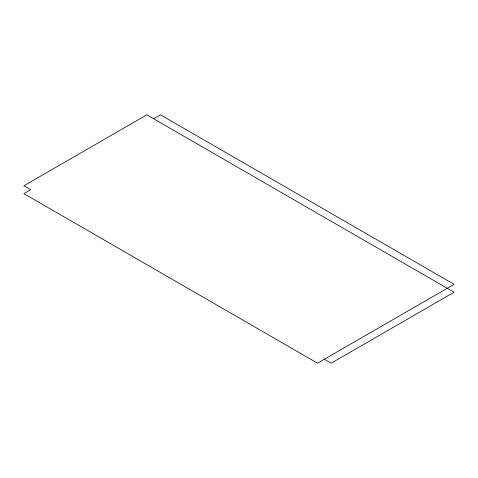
<?xml version="1.0" encoding="UTF-8"?>
<svg xmlns="http://www.w3.org/2000/svg" width="478" height="478" viewBox="0 0 478 478"><rect width="100%" height="100%" fill="white"/><g stroke="black" fill="none" stroke-linecap="round" stroke-linejoin="round"><path stroke-width="0.72" d="M153.641 118.753L160.471 114.816L454.1 284.338L317.529 363.184L23.9 193.662L30.729 189.718L23.9 185.775L146.818 114.816L454.1 292.225L331.188 363.184L324.359 359.241"/></g></svg>
